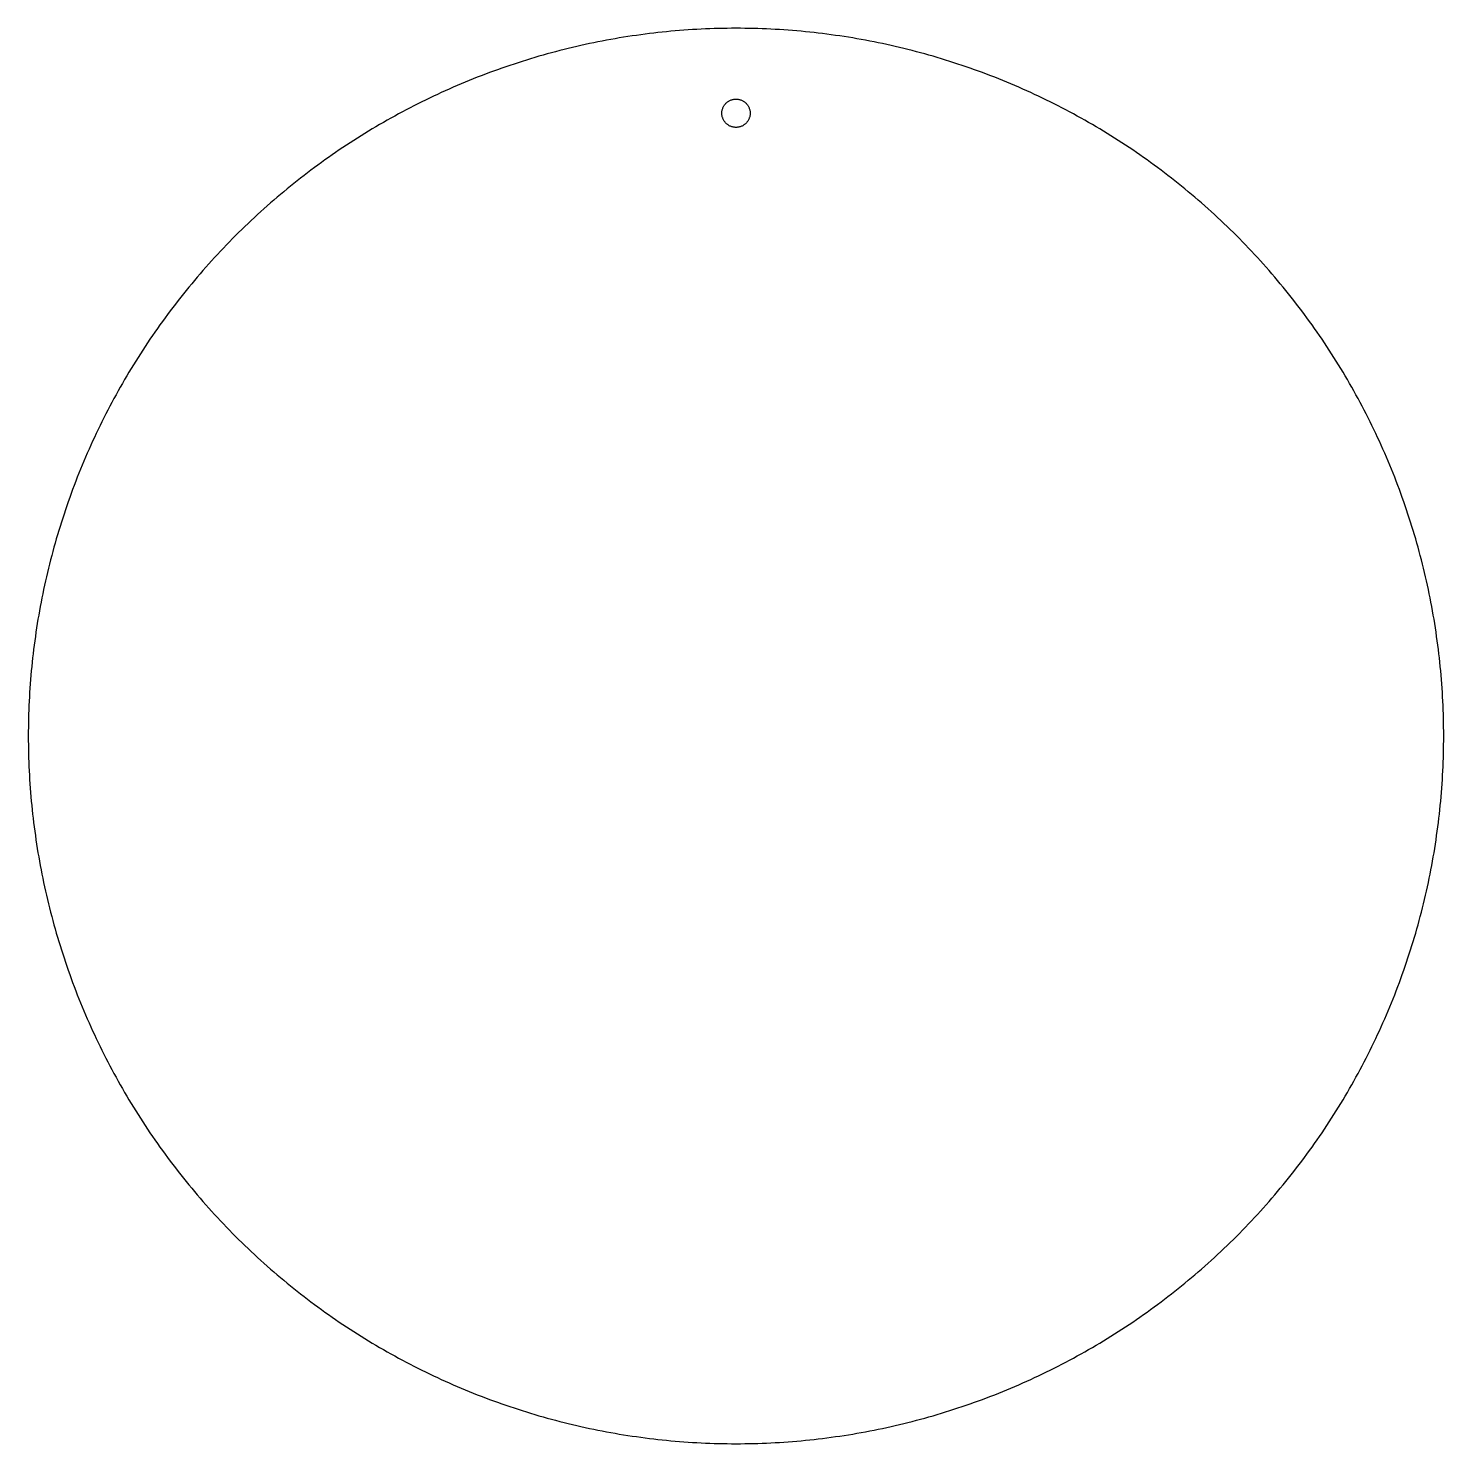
# Model space of a CAD drawing. Header units: metres. Extents: x 0 to 300, y 0 to 300.
import ezdxf

# ---------------------------------------------------------------- set-up
doc = ezdxf.new("R2010")
doc.units = ezdxf.units.M

msp = doc.modelspace()

# ---------------------------------------------------------------- linework, layer by layer
at = {"layer": 'CUT'}
for points in [[(299.9972, 150.9204), (299.9887, 151.8407), (299.9746, 152.761), (299.9548, 153.6812), (299.9294, 154.6012), (299.8984, 155.5211), (299.8617, 156.4407), (299.8193, 157.3602), (299.7713, 158.2793), (299.7177, 159.1981), (299.6585, 160.1166), (299.5936, 161.0347), (299.523, 161.9524), (299.4469, 162.8696), (299.3651, 163.7863), (299.2777, 164.7026), (299.1847, 165.6182), (299.086, 166.5333), (298.9818, 167.4478), (298.8719, 168.3616), (298.7565, 169.2747), (298.6354, 170.1871), (298.5087, 171.0987), (298.3765, 172.0096), (298.2386, 172.9196), (298.0952, 173.8287), (297.9462, 174.737), (297.7916, 175.6443), (297.6315, 176.5506), (297.4658, 177.456), (297.2946, 178.3603), (297.1178, 179.2635), (296.9355, 180.1657), (296.7476, 181.0667), (296.5542, 181.9665), (296.3553, 182.8652), (296.1509, 183.7626), (295.941, 184.6587), (295.7256, 185.5535), (295.5047, 186.447), (295.2783, 187.3391), (295.0465, 188.2298), (294.8092, 189.1191), (294.5664, 190.0069), (294.3182, 190.8932), (294.0646, 191.778), (293.8055, 192.6611), (293.5411, 193.5427), (293.2712, 194.4226), (292.9959, 195.3009), (292.7153, 196.1774), (292.4292, 197.0523), (292.1378, 197.9253), (291.8411, 198.7965), (291.539, 199.6659), (291.2316, 200.5335), (290.9189, 201.3991), (290.6009, 202.2628), (290.2775, 203.1245), (289.9489, 203.9843), (289.615, 204.8419), (289.2759, 205.6976), (288.9315, 206.5511), (288.5819, 207.4025), (288.2271, 208.2518), (287.8671, 209.0988), (287.5019, 209.9436), (287.1315, 210.7862), (286.7559, 211.6265), (286.3752, 212.4644), (285.9894, 213.3), (285.5984, 214.1333), (285.2023, 214.9641), (284.8012, 215.7924), (284.3949, 216.6183), (283.9836, 217.4417), (283.5673, 218.2625), (283.1459, 219.0808), (282.7196, 219.8965), (282.2882, 220.7095), (281.8518, 221.5199), (281.4105, 222.3276), (280.9642, 223.1325), (280.513, 223.9347), (280.0569, 224.7342), (279.5959, 225.5308), (279.13, 226.3245), (278.6593, 227.1154), (278.1837, 227.9034), (277.7033, 228.6885), (277.2181, 229.4705), (276.728, 230.2496), (276.2332, 231.0257), (275.7337, 231.7987), (275.2294, 232.5687), (274.7204, 233.3355), (274.2068, 234.0992), (273.6884, 234.8598), (273.1654, 235.6171), (272.6377, 236.3712), (272.1054, 237.1221), (271.5686, 237.8697), (271.0271, 238.614), (270.4811, 239.3549), (269.9306, 240.0925), (269.3755, 240.8267), (268.816, 241.5574), (268.252, 242.2847), (267.6835, 243.0086), (267.1106, 243.7289), (266.5333, 244.4457), (265.9516, 245.159), (265.3655, 245.8687), (264.7751, 246.5747), (264.1804, 247.2772), (263.5813, 247.9759), (262.978, 248.671), (262.3705, 249.3624), (261.7587, 250.05), (261.1427, 250.7338), (260.5225, 251.4139), (259.8981, 252.0901), (259.2697, 252.7626), (258.6371, 253.4311), (258.0004, 254.0957), (257.3596, 254.7564), (256.7148, 255.4132), (256.066, 256.066), (255.4132, 256.7148), (254.7564, 257.3596), (254.0957, 258.0004), (253.4311, 258.6371), (252.7626, 259.2697), (252.0901, 259.8981), (251.4139, 260.5225), (250.7338, 261.1427), (250.05, 261.7587), (249.3624, 262.3705), (248.671, 262.978), (247.9759, 263.5813), (247.2772, 264.1804), (246.5747, 264.7751), (245.8687, 265.3655), (245.159, 265.9516), (244.4457, 266.5333), (243.7289, 267.1106), (243.0086, 267.6835), (242.2847, 268.252), (241.5574, 268.816), (240.8267, 269.3755), (240.0925, 269.9306), (239.3549, 270.4811), (238.614, 271.0271), (237.8697, 271.5686), (237.1221, 272.1054), (236.3712, 272.6377), (235.6171, 273.1654), (234.8598, 273.6884), (234.0992, 274.2068), (233.3355, 274.7204), (232.5687, 275.2294), (231.7987, 275.7337), (231.0257, 276.2332), (230.2496, 276.728), (229.4705, 277.2181), (228.6885, 277.7033), (227.9034, 278.1837), (227.1154, 278.6593), (226.3245, 279.13), (225.5308, 279.5959), (224.7342, 280.0569), (223.9347, 280.513), (223.1325, 280.9642), (222.3276, 281.4105), (221.5199, 281.8518), (220.7095, 282.2882), (219.8965, 282.7196), (219.0808, 283.1459), (218.2625, 283.5673), (217.4417, 283.9836), (216.6183, 284.3949), (215.7924, 284.8012), (214.9641, 285.2023), (214.1333, 285.5984), (213.3, 285.9894), (212.4644, 286.3752), (211.6265, 286.7559), (210.7862, 287.1315), (209.9436, 287.5019), (209.0988, 287.8671), (208.2518, 288.2271), (207.4025, 288.5819), (206.5511, 288.9315), (205.6976, 289.2759), (204.8419, 289.615), (203.9843, 289.9489), (203.1245, 290.2775), (202.2628, 290.6009), (201.3991, 290.9189), (200.5335, 291.2316), (199.6659, 291.539), (198.7965, 291.8411), (197.9253, 292.1378), (197.0523, 292.4292), (196.1774, 292.7153), (195.3009, 292.9959), (194.4226, 293.2712), (193.5427, 293.5411), (192.6611, 293.8055), (191.778, 294.0646), (190.8932, 294.3182), (190.0069, 294.5664), (189.1191, 294.8092), (188.2298, 295.0465), (187.3391, 295.2783), (186.447, 295.5047), (185.5535, 295.7256), (184.6587, 295.941), (183.7626, 296.1509), (182.8652, 296.3553), (181.9665, 296.5542), (181.0667, 296.7476), (180.1657, 296.9355), (179.2635, 297.1178), (178.3603, 297.2946), (177.456, 297.4658), (176.5506, 297.6315), (175.6443, 297.7916), (174.737, 297.9462), (173.8287, 298.0952), (172.9196, 298.2386), (172.0096, 298.3765), (171.0987, 298.5087), (170.1871, 298.6354), (169.2747, 298.7565), (168.3616, 298.8719), (167.4478, 298.9818), (166.5333, 299.086), (165.6182, 299.1847), (164.7026, 299.2777), (163.7863, 299.3651), (162.8696, 299.4469), (161.9524, 299.523), (161.0347, 299.5936), (160.1166, 299.6585), (159.1981, 299.7177), (158.2793, 299.7713), (157.3602, 299.8193), (156.4407, 299.8617), (155.5211, 299.8984), (154.6012, 299.9294), (153.6812, 299.9548), (152.761, 299.9746), (151.8407, 299.9887), (150.9204, 299.9972), (150, 300), (149.0796, 299.9972), (148.1593, 299.9887), (147.239, 299.9746), (146.3188, 299.9548), (145.3988, 299.9294), (144.4789, 299.8984), (143.5593, 299.8617), (142.6398, 299.8193), (141.7207, 299.7713), (140.8019, 299.7177), (139.8834, 299.6585), (138.9653, 299.5936), (138.0476, 299.523), (137.1304, 299.4469), (136.2137, 299.3651), (135.2974, 299.2777), (134.3818, 299.1847), (133.4667, 299.086), (132.5522, 298.9818), (131.6384, 298.8719), (130.7253, 298.7565), (129.8129, 298.6354), (128.9013, 298.5087), (127.9904, 298.3765), (127.0804, 298.2386), (126.1713, 298.0952), (125.263, 297.9462), (124.3557, 297.7916), (123.4494, 297.6315), (122.544, 297.4658), (121.6397, 297.2946), (120.7365, 297.1178), (119.8343, 296.9355), (118.9333, 296.7476), (118.0335, 296.5542), (117.1348, 296.3553), (116.2374, 296.1509), (115.3413, 295.941), (114.4465, 295.7256), (113.553, 295.5047), (112.6609, 295.2783), (111.7702, 295.0465), (110.8809, 294.8092), (109.9931, 294.5664), (109.1068, 294.3182), (108.222, 294.0646), (107.3389, 293.8055), (106.4573, 293.5411), (105.5774, 293.2712), (104.6991, 292.9959), (103.8226, 292.7153), (102.9477, 292.4292), (102.0747, 292.1378), (101.2035, 291.8411), (100.3341, 291.539), (99.4665, 291.2316), (98.6009, 290.9189), (97.7372, 290.6009), (96.8755, 290.2775), (96.0157, 289.9489), (95.1581, 289.615), (94.3024, 289.2759), (93.4489, 288.9315), (92.5975, 288.5819), (91.7482, 288.2271), (90.9012, 287.8671), (90.0564, 287.5019), (89.2138, 287.1315), (88.3735, 286.7559), (87.5356, 286.3752), (86.7, 285.9894), (85.8667, 285.5984), (85.0359, 285.2023), (84.2076, 284.8012), (83.3817, 284.3949), (82.5583, 283.9836), (81.7375, 283.5673), (80.9192, 283.1459), (80.1035, 282.7196), (79.2905, 282.2882), (78.4801, 281.8518), (77.6724, 281.4105), (76.8675, 280.9642), (76.0653, 280.513), (75.2658, 280.0569), (74.4692, 279.5959), (73.6755, 279.13), (72.8846, 278.6593), (72.0966, 278.1837), (71.3115, 277.7033), (70.5295, 277.2181), (69.7504, 276.728), (68.9743, 276.2332), (68.2013, 275.7337), (67.4313, 275.2294), (66.6645, 274.7204), (65.9008, 274.2068), (65.1402, 273.6884), (64.3829, 273.1654), (63.6288, 272.6377), (62.8779, 272.1054), (62.1303, 271.5686), (61.386, 271.0271), (60.6451, 270.4811), (59.9075, 269.9306), (59.1733, 269.3755), (58.4426, 268.816), (57.7153, 268.252), (56.9914, 267.6835), (56.2711, 267.1106), (55.5543, 266.5333), (54.841, 265.9516), (54.1313, 265.3655), (53.4253, 264.7751), (52.7228, 264.1804), (52.0241, 263.5813), (51.329, 262.978), (50.6376, 262.3705), (49.95, 261.7587), (49.2662, 261.1427), (48.5861, 260.5225), (47.9099, 259.8981), (47.2374, 259.2697), (46.5689, 258.6371), (45.9043, 258.0004), (45.2436, 257.3596), (44.5868, 256.7148), (43.934, 256.066), (43.2852, 255.4132), (42.6404, 254.7564), (41.9996, 254.0957), (41.3629, 253.4311), (40.7303, 252.7626), (40.1019, 252.0901), (39.4775, 251.4139), (38.8573, 250.7338), (38.2413, 250.05), (37.6295, 249.3624), (37.022, 248.671), (36.4187, 247.9759), (35.8196, 247.2772), (35.2249, 246.5747), (34.6345, 245.8687), (34.0484, 245.159), (33.4667, 244.4457), (32.8894, 243.7289), (32.3165, 243.0086), (31.748, 242.2847), (31.184, 241.5574), (30.6245, 240.8267), (30.0694, 240.0925), (29.5189, 239.3549), (28.9729, 238.614), (28.4314, 237.8697), (27.8946, 237.1221), (27.3623, 236.3712), (26.8346, 235.6171), (26.3116, 234.8598), (25.7932, 234.0992), (25.2796, 233.3355), (24.7706, 232.5687), (24.2663, 231.7987), (23.7668, 231.0257), (23.272, 230.2496), (22.7819, 229.4705), (22.2967, 228.6885), (21.8163, 227.9034), (21.3407, 227.1154), (20.87, 226.3245), (20.4041, 225.5308), (19.9431, 224.7342), (19.487, 223.9347), (19.0358, 223.1325), (18.5895, 222.3276), (18.1482, 221.5199), (17.7118, 220.7095), (17.2804, 219.8965), (16.8541, 219.0808), (16.4327, 218.2625), (16.0164, 217.4417), (15.6051, 216.6183), (15.1988, 215.7924), (14.7977, 214.9641), (14.4016, 214.1333), (14.0106, 213.3), (13.6248, 212.4644), (13.2441, 211.6265), (12.8685, 210.7862), (12.4981, 209.9436), (12.1329, 209.0988), (11.7729, 208.2518), (11.4181, 207.4025), (11.0685, 206.5511), (10.7241, 205.6976), (10.385, 204.8419), (10.0511, 203.9843), (9.7225, 203.1245), (9.3991, 202.2628), (9.0811, 201.3991), (8.7684, 200.5335), (8.461, 199.6659), (8.1589, 198.7965), (7.8622, 197.9253), (7.5708, 197.0523), (7.2847, 196.1774), (7.0041, 195.3009), (6.7288, 194.4226), (6.4589, 193.5427), (6.1945, 192.6611), (5.9354, 191.778), (5.6818, 190.8932), (5.4336, 190.0069), (5.1908, 189.1191), (4.9535, 188.2298), (4.7217, 187.3391), (4.4953, 186.447), (4.2744, 185.5535), (4.059, 184.6587), (3.8491, 183.7626), (3.6447, 182.8652), (3.4458, 181.9665), (3.2524, 181.0667), (3.0645, 180.1657), (2.8822, 179.2635), (2.7054, 178.3603), (2.5342, 177.456), (2.3685, 176.5506), (2.2084, 175.6443), (2.0538, 174.737), (1.9048, 173.8287), (1.7614, 172.9196), (1.6235, 172.0096), (1.4913, 171.0987), (1.3646, 170.1871), (1.2435, 169.2747), (1.1281, 168.3616), (1.0182, 167.4478), (0.914, 166.5333), (0.8153, 165.6182), (0.7223, 164.7026), (0.6349, 163.7863), (0.5531, 162.8696), (0.477, 161.9524), (0.4064, 161.0347), (0.3415, 160.1166), (0.2823, 159.1981), (0.2287, 158.2793), (0.1807, 157.3602), (0.1383, 156.4407), (0.1016, 155.5211), (0.0706, 154.6012), (0.0452, 153.6812), (0.0254, 152.761), (0.0113, 151.8407), (0.0028, 150.9204), (0, 150), (0.0028, 149.0796), (0.0113, 148.1593), (0.0254, 147.239), (0.0452, 146.3188), (0.0706, 145.3988), (0.1016, 144.4789), (0.1383, 143.5593), (0.1807, 142.6398), (0.2287, 141.7207), (0.2823, 140.8019), (0.3415, 139.8834), (0.4064, 138.9653), (0.477, 138.0476), (0.5531, 137.1304), (0.6349, 136.2137), (0.7223, 135.2974), (0.8153, 134.3818), (0.914, 133.4667), (1.0182, 132.5522), (1.1281, 131.6384), (1.2435, 130.7253), (1.3646, 129.8129), (1.4913, 128.9013), (1.6235, 127.9904), (1.7614, 127.0804), (1.9048, 126.1713), (2.0538, 125.263), (2.2084, 124.3557), (2.3685, 123.4494), (2.5342, 122.544), (2.7054, 121.6397), (2.8822, 120.7365), (3.0645, 119.8343), (3.2524, 118.9333), (3.4458, 118.0335), (3.6447, 117.1348), (3.8491, 116.2374), (4.059, 115.3413), (4.2744, 114.4465), (4.4953, 113.553), (4.7217, 112.6609), (4.9535, 111.7702), (5.1908, 110.8809), (5.4336, 109.9931), (5.6818, 109.1068), (5.9354, 108.222), (6.1945, 107.3389), (6.4589, 106.4573), (6.7288, 105.5774), (7.0041, 104.6991), (7.2847, 103.8226), (7.5708, 102.9477), (7.8622, 102.0747), (8.1589, 101.2035), (8.461, 100.3341), (8.7684, 99.4665), (9.0811, 98.6009), (9.3991, 97.7372), (9.7225, 96.8755), (10.0511, 96.0157), (10.385, 95.1581), (10.7241, 94.3024), (11.0685, 93.4489), (11.4181, 92.5975), (11.7729, 91.7482), (12.1329, 90.9012), (12.4981, 90.0564), (12.8685, 89.2138), (13.2441, 88.3735), (13.6248, 87.5356), (14.0106, 86.7), (14.4016, 85.8667), (14.7977, 85.0359), (15.1988, 84.2076), (15.6051, 83.3817), (16.0164, 82.5583), (16.4327, 81.7375), (16.8541, 80.9192), (17.2804, 80.1035), (17.7118, 79.2905), (18.1482, 78.4801), (18.5895, 77.6724), (19.0358, 76.8675), (19.487, 76.0653), (19.9431, 75.2658), (20.4041, 74.4692), (20.87, 73.6755), (21.3407, 72.8846), (21.8163, 72.0966), (22.2967, 71.3115), (22.7819, 70.5295), (23.272, 69.7504), (23.7668, 68.9743), (24.2663, 68.2013), (24.7706, 67.4313), (25.2796, 66.6645), (25.7932, 65.9008), (26.3116, 65.1402), (26.8346, 64.3829), (27.3623, 63.6288), (27.8946, 62.8779), (28.4314, 62.1303), (28.9729, 61.386), (29.5189, 60.6451), (30.0694, 59.9075), (30.6245, 59.1733), (31.184, 58.4426), (31.748, 57.7153), (32.3165, 56.9914), (32.8894, 56.2711), (33.4667, 55.5543), (34.0484, 54.841), (34.6345, 54.1313), (35.2249, 53.4253), (35.8196, 52.7228), (36.4187, 52.0241), (37.022, 51.329), (37.6295, 50.6376), (38.2413, 49.95), (38.8573, 49.2662), (39.4775, 48.5861), (40.1019, 47.9099), (40.7303, 47.2374), (41.3629, 46.5689), (41.9996, 45.9043), (42.6404, 45.2436), (43.2852, 44.5868), (43.934, 43.934), (44.5868, 43.2852), (45.2436, 42.6404), (45.9043, 41.9996), (46.5689, 41.3629), (47.2374, 40.7303), (47.9099, 40.1019), (48.5861, 39.4775), (49.2662, 38.8573), (49.95, 38.2413), (50.6376, 37.6295), (51.329, 37.022), (52.0241, 36.4187), (52.7228, 35.8196), (53.4253, 35.2249), (54.1313, 34.6345), (54.841, 34.0484), (55.5543, 33.4667), (56.2711, 32.8894), (56.9914, 32.3165), (57.7153, 31.748), (58.4426, 31.184), (59.1733, 30.6245), (59.9075, 30.0694), (60.6451, 29.5189), (61.386, 28.9729), (62.1303, 28.4314), (62.8779, 27.8946), (63.6288, 27.3623), (64.3829, 26.8346), (65.1402, 26.3116), (65.9008, 25.7932), (66.6645, 25.2796), (67.4313, 24.7706), (68.2013, 24.2663), (68.9743, 23.7668), (69.7504, 23.272), (70.5295, 22.7819), (71.3115, 22.2967), (72.0966, 21.8163), (72.8846, 21.3407), (73.6755, 20.87), (74.4692, 20.4041), (75.2658, 19.9431), (76.0653, 19.487), (76.8675, 19.0358), (77.6724, 18.5895), (78.4801, 18.1482), (79.2905, 17.7118), (80.1035, 17.2804), (80.9192, 16.8541), (81.7375, 16.4327), (82.5583, 16.0164), (83.3817, 15.6051), (84.2076, 15.1988), (85.0359, 14.7977), (85.8667, 14.4016), (86.7, 14.0106), (87.5356, 13.6248), (88.3735, 13.2441), (89.2138, 12.8685), (90.0564, 12.4981), (90.9012, 12.1329), (91.7482, 11.7729), (92.5975, 11.4181), (93.4489, 11.0685), (94.3024, 10.7241), (95.1581, 10.385), (96.0157, 10.0511), (96.8755, 9.7225), (97.7372, 9.3991), (98.6009, 9.0811), (99.4665, 8.7684), (100.3341, 8.461), (101.2035, 8.1589), (102.0747, 7.8622), (102.9477, 7.5708), (103.8226, 7.2847), (104.6991, 7.0041), (105.5774, 6.7288), (106.4573, 6.4589), (107.3389, 6.1945), (108.222, 5.9354), (109.1068, 5.6818), (109.9931, 5.4336), (110.8809, 5.1908), (111.7702, 4.9535), (112.6609, 4.7217), (113.553, 4.4953), (114.4465, 4.2744), (115.3413, 4.059), (116.2374, 3.8491), (117.1348, 3.6447), (118.0335, 3.4458), (118.9333, 3.2524), (119.8343, 3.0645), (120.7365, 2.8822), (121.6397, 2.7054), (122.544, 2.5342), (123.4494, 2.3685), (124.3557, 2.2084), (125.263, 2.0538), (126.1713, 1.9048), (127.0804, 1.7614), (127.9904, 1.6235), (128.9013, 1.4913), (129.8129, 1.3646), (130.7253, 1.2435), (131.6384, 1.1281), (132.5522, 1.0182), (133.4667, 0.914), (134.3818, 0.8153), (135.2974, 0.7223), (136.2137, 0.6349), (137.1304, 0.5531), (138.0476, 0.477), (138.9653, 0.4064), (139.8834, 0.3415), (140.8019, 0.2823), (141.7207, 0.2287), (142.6398, 0.1807), (143.5593, 0.1383), (144.4789, 0.1016), (145.3988, 0.0706), (146.3188, 0.0452), (147.239, 0.0254), (148.1593, 0.0113), (149.0796, 0.0028), (150, 0), (150.9204, 0.0028), (151.8407, 0.0113), (152.761, 0.0254), (153.6812, 0.0452), (154.6012, 0.0706), (155.5211, 0.1016), (156.4407, 0.1383), (157.3602, 0.1807), (158.2793, 0.2287), (159.1981, 0.2823), (160.1166, 0.3415), (161.0347, 0.4064), (161.9524, 0.477), (162.8696, 0.5531), (163.7863, 0.6349), (164.7026, 0.7223), (165.6182, 0.8153), (166.5333, 0.914), (167.4478, 1.0182), (168.3616, 1.1281), (169.2747, 1.2435), (170.1871, 1.3646), (171.0987, 1.4913), (172.0096, 1.6235), (172.9196, 1.7614), (173.8287, 1.9048), (174.737, 2.0538), (175.6443, 2.2084), (176.5506, 2.3685), (177.456, 2.5342), (178.3603, 2.7054), (179.2635, 2.8822), (180.1657, 3.0645), (181.0667, 3.2524), (181.9665, 3.4458), (182.8652, 3.6447), (183.7626, 3.8491), (184.6587, 4.059), (185.5535, 4.2744), (186.447, 4.4953), (187.3391, 4.7217), (188.2298, 4.9535), (189.1191, 5.1908), (190.0069, 5.4336), (190.8932, 5.6818), (191.778, 5.9354), (192.6611, 6.1945), (193.5427, 6.4589), (194.4226, 6.7288), (195.3009, 7.0041), (196.1774, 7.2847), (197.0523, 7.5708), (197.9253, 7.8622), (198.7965, 8.1589), (199.6659, 8.461), (200.5335, 8.7684), (201.3991, 9.0811), (202.2628, 9.3991), (203.1245, 9.7225), (203.9843, 10.0511), (204.8419, 10.385), (205.6976, 10.7241), (206.5511, 11.0685), (207.4025, 11.4181), (208.2518, 11.7729), (209.0988, 12.1329), (209.9436, 12.4981), (210.7862, 12.8685), (211.6265, 13.2441), (212.4644, 13.6248), (213.3, 14.0106), (214.1333, 14.4016), (214.9641, 14.7977), (215.7924, 15.1988), (216.6183, 15.6051), (217.4417, 16.0164), (218.2625, 16.4327), (219.0808, 16.8541), (219.8965, 17.2804), (220.7095, 17.7118), (221.5199, 18.1482), (222.3276, 18.5895), (223.1325, 19.0358), (223.9347, 19.487), (224.7342, 19.9431), (225.5308, 20.4041), (226.3245, 20.87), (227.1154, 21.3407), (227.9034, 21.8163), (228.6885, 22.2967), (229.4705, 22.7819), (230.2496, 23.272), (231.0257, 23.7668), (231.7987, 24.2663), (232.5687, 24.7706), (233.3355, 25.2796), (234.0992, 25.7932), (234.8598, 26.3116), (235.6171, 26.8346), (236.3712, 27.3623), (237.1221, 27.8946), (237.8697, 28.4314), (238.614, 28.9729), (239.3549, 29.5189), (240.0925, 30.0694), (240.8267, 30.6245), (241.5574, 31.184), (242.2847, 31.748), (243.0086, 32.3165), (243.7289, 32.8894), (244.4457, 33.4667), (245.159, 34.0484), (245.8687, 34.6345), (246.5747, 35.2249), (247.2772, 35.8196), (247.9759, 36.4187), (248.671, 37.022), (249.3624, 37.6295), (250.05, 38.2413), (250.7338, 38.8573), (251.4139, 39.4775), (252.0901, 40.1019), (252.7626, 40.7303), (253.4311, 41.3629), (254.0957, 41.9996), (254.7564, 42.6404), (255.4132, 43.2852), (256.066, 43.934), (256.7148, 44.5868), (257.3596, 45.2436), (258.0004, 45.9043), (258.6371, 46.5689), (259.2697, 47.2374), (259.8981, 47.9099), (260.5225, 48.5861), (261.1427, 49.2662), (261.7587, 49.95), (262.3705, 50.6376), (262.978, 51.329), (263.5813, 52.0241), (264.1804, 52.7228), (264.7751, 53.4253), (265.3655, 54.1313), (265.9516, 54.841), (266.5333, 55.5543), (267.1106, 56.2711), (267.6835, 56.9914), (268.252, 57.7153), (268.816, 58.4426), (269.3755, 59.1733), (269.9306, 59.9075), (270.4811, 60.6451), (271.0271, 61.386), (271.5686, 62.1303), (272.1054, 62.8779), (272.6377, 63.6288), (273.1654, 64.3829), (273.6884, 65.1402), (274.2068, 65.9008), (274.7204, 66.6645), (275.2294, 67.4313), (275.7337, 68.2013), (276.2332, 68.9743), (276.728, 69.7504), (277.2181, 70.5295), (277.7033, 71.3115), (278.1837, 72.0966), (278.6593, 72.8846), (279.13, 73.6755), (279.5959, 74.4692), (280.0569, 75.2658), (280.513, 76.0653), (280.9642, 76.8675), (281.4105, 77.6724), (281.8518, 78.4801), (282.2882, 79.2905), (282.7196, 80.1035), (283.1459, 80.9192), (283.5673, 81.7375), (283.9836, 82.5583), (284.3949, 83.3817), (284.8012, 84.2076), (285.2023, 85.0359), (285.5984, 85.8667), (285.9894, 86.7), (286.3752, 87.5356), (286.7559, 88.3735), (287.1315, 89.2138), (287.5019, 90.0564), (287.8671, 90.9012), (288.2271, 91.7482), (288.5819, 92.5975), (288.9315, 93.4489), (289.2759, 94.3024), (289.615, 95.1581), (289.9489, 96.0157), (290.2775, 96.8755), (290.6009, 97.7372), (290.9189, 98.6009), (291.2316, 99.4665), (291.539, 100.3341), (291.8411, 101.2035), (292.1378, 102.0747), (292.4292, 102.9477), (292.7153, 103.8226), (292.9959, 104.6991), (293.2712, 105.5774), (293.5411, 106.4573), (293.8055, 107.3389), (294.0646, 108.222), (294.3182, 109.1068), (294.5664, 109.9931), (294.8092, 110.8809), (295.0465, 111.7702), (295.2783, 112.6609), (295.5047, 113.553), (295.7256, 114.4465), (295.941, 115.3413), (296.1509, 116.2374), (296.3553, 117.1348), (296.5542, 118.0335), (296.7476, 118.9333), (296.9355, 119.8343), (297.1178, 120.7365), (297.2946, 121.6397), (297.4658, 122.544), (297.6315, 123.4494), (297.7916, 124.3557), (297.9462, 125.263), (298.0952, 126.1713), (298.2386, 127.0804), (298.3765, 127.9904), (298.5087, 128.9013), (298.6354, 129.8129), (298.7565, 130.7253), (298.8719, 131.6384), (298.9818, 132.5522), (299.086, 133.4667), (299.1847, 134.3818), (299.2777, 135.2974), (299.3651, 136.2137), (299.4469, 137.1304), (299.523, 138.0476), (299.5936, 138.9653), (299.6585, 139.8834), (299.7177, 140.8019), (299.7713, 141.7207), (299.8193, 142.6398), (299.8617, 143.5593), (299.8984, 144.4789), (299.9294, 145.3988), (299.9548, 146.3188), (299.9746, 147.239), (299.9887, 148.1593), (299.9972, 149.0796), (300, 150), (299.9972, 150.9204)], [(152.9964, 281.8528), (152.9856, 281.7059), (152.9675, 281.5598), (152.9424, 281.4147), (152.9101, 281.2711), (152.8708, 281.1291), (152.8246, 280.9893), (152.7716, 280.8519), (152.712, 280.7173), (152.6458, 280.5858), (152.5732, 280.4577), (152.4944, 280.3333), (152.4096, 280.2129), (152.319, 280.0968), (152.2229, 279.9853), (152.1213, 279.8787), (152.0147, 279.7771), (151.9032, 279.681), (151.7871, 279.5904), (151.6667, 279.5056), (151.5423, 279.4268), (151.4142, 279.3542), (151.2827, 279.288), (151.1481, 279.2284), (151.0107, 279.1754), (150.8709, 279.1292), (150.7289, 279.0899), (150.5853, 279.0576), (150.4402, 279.0325), (150.2941, 279.0144), (150.1472, 279.0036), (150, 279), (149.8528, 279.0036), (149.7059, 279.0144), (149.5598, 279.0325), (149.4147, 279.0576), (149.2711, 279.0899), (149.1291, 279.1292), (148.9893, 279.1754), (148.8519, 279.2284), (148.7173, 279.288), (148.5858, 279.3542), (148.4577, 279.4268), (148.3333, 279.5056), (148.2129, 279.5904), (148.0968, 279.681), (147.9853, 279.7771), (147.8787, 279.8787), (147.7771, 279.9853), (147.681, 280.0968), (147.5904, 280.2129), (147.5056, 280.3333), (147.4268, 280.4577), (147.3542, 280.5858), (147.288, 280.7173), (147.2284, 280.8519), (147.1754, 280.9893), (147.1292, 281.1291), (147.0899, 281.2711), (147.0576, 281.4147), (147.0325, 281.5598), (147.0144, 281.7059), (147.0036, 281.8528), (147, 282), (147.0036, 282.1472), (147.0144, 282.2941), (147.0325, 282.4402), (147.0576, 282.5853), (147.0899, 282.7289), (147.1292, 282.8709), (147.1754, 283.0107), (147.2284, 283.1481), (147.288, 283.2827), (147.3542, 283.4142), (147.4268, 283.5423), (147.5056, 283.6667), (147.5904, 283.7871), (147.681, 283.9032), (147.7771, 284.0147), (147.8787, 284.1213), (147.9853, 284.2229), (148.0968, 284.319), (148.2129, 284.4096), (148.3333, 284.4944), (148.4577, 284.5732), (148.5858, 284.6458), (148.7173, 284.712), (148.8519, 284.7716), (148.9893, 284.8246), (149.1291, 284.8708), (149.2711, 284.9101), (149.4147, 284.9424), (149.5598, 284.9675), (149.7059, 284.9856), (149.8528, 284.9964), (150, 285), (150.1472, 284.9964), (150.2941, 284.9856), (150.4402, 284.9675), (150.5853, 284.9424), (150.7289, 284.9101), (150.8709, 284.8708), (151.0107, 284.8246), (151.1481, 284.7716), (151.2827, 284.712), (151.4142, 284.6458), (151.5423, 284.5732), (151.6667, 284.4944), (151.7871, 284.4096), (151.9032, 284.319), (152.0147, 284.2229), (152.1213, 284.1213), (152.2229, 284.0147), (152.319, 283.9032), (152.4096, 283.7871), (152.4944, 283.6667), (152.5732, 283.5423), (152.6458, 283.4142), (152.712, 283.2827), (152.7716, 283.1481), (152.8246, 283.0107), (152.8708, 282.8709), (152.9101, 282.7289), (152.9424, 282.5853), (152.9675, 282.4402), (152.9856, 282.2941), (152.9964, 282.1472), (153, 282), (152.9964, 281.8528)]]:
    msp.add_lwpolyline(points, close=True, dxfattribs=at)

doc.saveas('drawing.dxf')
